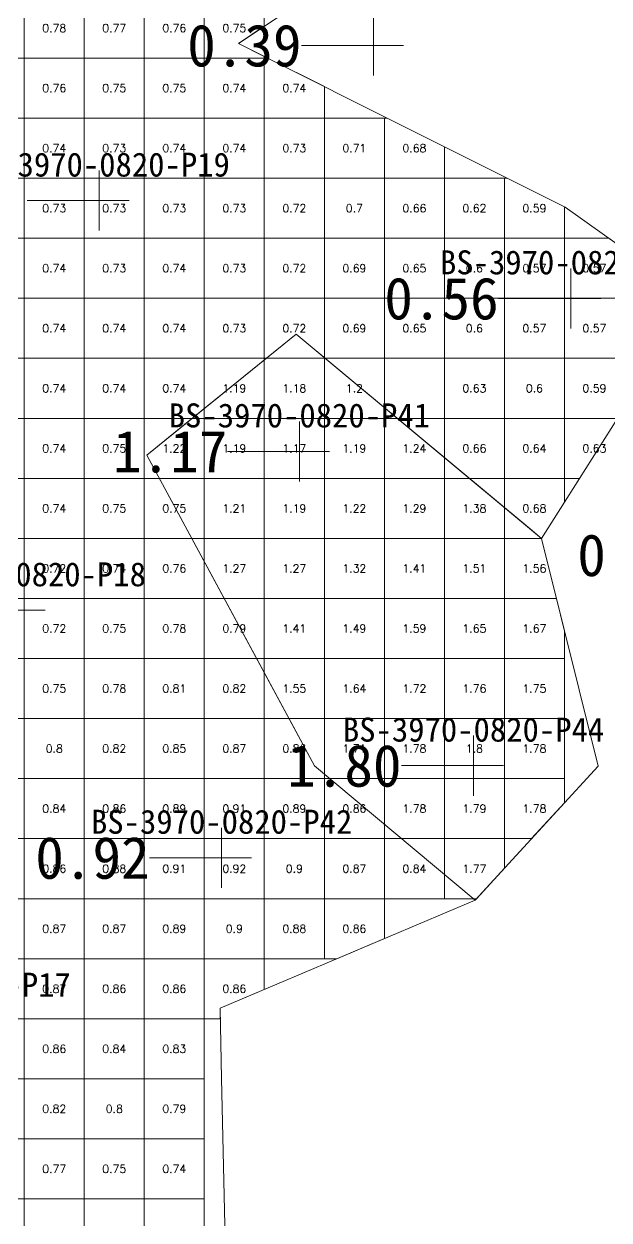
# Model space of a CAD drawing. Header units: inches. Extents: x 469961 to 470038, y 4349672 to 4349793.
# Drawn here: x 470008.45 to 470018.2, y 4349693.86 to 4349713.78 of the extents above; entities that cross this region are included whole.
import ezdxf
from ezdxf.enums import TextEntityAlignment as Align

# ---------------------------------------------------------------- set-up
doc = ezdxf.new("R2010")
doc.units = ezdxf.units.IN
doc.header["$MEASUREMENT"] = 0
for name, color, linetype, lineweight in [('0.500-1.000', 7, 'Continuous', 0), ('1.000-1.500', 7, 'Continuous', 0), ('孔口文字', 7, 'Continuous', 0), ('点', 7, 'Continuous', 0), ('爆区方格网', 7, 'Continuous', 0), ('线条', 7, 'Continuous', 0), ('钻孔', 7, 'Continuous', 0)]:
    doc.layers.add(name, color=color, linetype=linetype, lineweight=lineweight)
doc.styles.add('3dmine_textStyle_1', font='txt.shx', dxfattribs={"height": 1, "bigfont": 'gbcbig.shx'})
doc.styles.add('3dmine_textStyle_4', font='simsunb.ttf', dxfattribs={"height": 1})

msp = doc.modelspace()

# ---------------------------------------------------------------- hatches: boundary and pattern name
at = {"layer": '钻孔', "linetype": 'Continuous', "lineweight": 0, "true_color": 0x808080, "extrusion": (0, 1, 0)}
msp.add_hatch(color=8, dxfattribs=at).paths.add_polyline_path([(-470015.279, 3960.497), (-470014.279, 3960.497), (-470014.279, 3970.497), (-470015.279, 3970.497)], flags=0)
at = {"layer": '钻孔', "linetype": 'Continuous', "lineweight": 0, "true_color": 0x00ffff, "extrusion": (0, 1, 0)}
for points in [[(-470010.708, 3959.603), (-470009.708, 3959.603), (-470009.708, 3970.603), (-470010.708, 3970.603)], [(-470018.563, 3960.36), (-470017.563, 3960.36), (-470017.563, 3970.36), (-470018.563, 3970.36)], [(-470009.31, 3959.836), (-470008.31, 3959.836), (-470008.31, 3970.836), (-470009.31, 3970.836)], [(-470012.748, 3960.396), (-470011.748, 3960.396), (-470011.748, 3971.396), (-470012.748, 3971.396)]]:
    msp.add_hatch(color=4, dxfattribs=at).paths.add_polyline_path(points, flags=0)
at = {"layer": '钻孔', "linetype": 'Continuous', "lineweight": 0, "true_color": 0x0000ff, "extrusion": (0, 1, 0)}
msp.add_hatch(color=5, dxfattribs=at).paths.add_polyline_path([(-470014.043, 3959.711), (-470013.043, 3959.711), (-470013.043, 3970.711), (-470014.043, 3970.711)], flags=0)
at = {"layer": '钻孔', "linetype": 'Continuous', "lineweight": 0, "true_color": 0xff0000, "extrusion": (0, 1, 0)}
msp.add_hatch(color=1, dxfattribs=at).paths.add_polyline_path([(-470016.945, 3959.934), (-470015.945, 3959.934), (-470015.945, 3970.934), (-470016.945, 3970.934)], flags=0)

# ---------------------------------------------------------------- linework, layer by layer
at = {"layer": '0.500-1.000', "color": 4, "linetype": 'Continuous', "lineweight": 0, "true_color": 0x00ffff}
msp.add_lwpolyline([(470012.808, 4349720.244), (470009.242, 4349718.086), (470008.773, 4349717.802), (470011.111, 4349715.698), (470011.633, 4349715.573), (470014.264, 4349714.939), (470012.026, 4349713.451), (470014.129, 4349712.398), (470017.474, 4349710.723), (470019.607, 4349709.204), (470017.075, 4349705.209), (470013.291, 4349708.361), (470012.992, 4349708.609), (470011.015, 4349707.012), (470010.5, 4349706.596), (470012.084, 4349703.665), (470012.084, 4349703.665), (470013.297, 4349701.422), (470015.97, 4349699.182), (470011.722, 4349697.386), (470011.748, 4349696.216), (470011.825, 4349692.798)], dxfattribs=at)
at = {"layer": '1.000-1.500', "color": 5, "linetype": 'Continuous', "lineweight": 0, "true_color": 0x0000ff}
msp.add_lwpolyline([(470016.886, 4349705.367), (470017.075, 4349705.209), (470018.019, 4349701.418), (470015.97, 4349699.182), (470013.297, 4349701.422), (470012.484, 4349702.926), (470010.5, 4349706.596), (470012.992, 4349708.609), (470016.886, 4349705.367)], dxfattribs=at)
at = {"layer": '点', "color": 138, "linetype": 'Continuous', "lineweight": 0, "true_color": 0x004c4c}
for points, elevation in [([(470014.279, 4349712.919), (470014.279, 4349713.919)], 3970.497), ([(470014.779, 4349713.419), (470013.779, 4349713.419)], 3970.497), ([(470009.708, 4349710.335), (470009.708, 4349711.335)], 3970.603), ([(470010.208, 4349710.835), (470009.208, 4349710.835)], 3970.603), ([(470017.563, 4349708.706), (470017.563, 4349709.706)], 3970.36), ([(470018.063, 4349709.206), (470017.063, 4349709.206)], 3970.36), ([(470013.043, 4349706.157), (470013.043, 4349707.157)], 3970.711), ([(470013.543, 4349706.657), (470012.543, 4349706.657)], 3970.711), ([(470008.81, 4349704.011), (470007.81, 4349704.011)], 3970.836), ([(470015.945, 4349700.924), (470015.945, 4349701.924)], 3970.934), ([(470016.445, 4349701.424), (470015.445, 4349701.424)], 3970.934), ([(470011.748, 4349699.39), (470011.748, 4349700.39)], 3971.396), ([(470012.248, 4349699.89), (470011.248, 4349699.89)], 3971.396)]:
    msp.add_lwpolyline(points, dxfattribs=dict(at, elevation=elevation))
at = {"layer": '爆区方格网', "color": 4, "linetype": 'Continuous', "lineweight": 0, "true_color": 0x00ffff, "elevation": 3970.36}
for points in [[(470008.459, 4349713.208), (470007.459, 4349713.208), (470007.459, 4349714.208), (470008.459, 4349714.208), (470008.459, 4349713.208)], [(470009.459, 4349713.208), (470008.459, 4349713.208), (470008.459, 4349714.208), (470009.459, 4349714.208), (470009.459, 4349713.208)], [(470010.459, 4349713.208), (470009.459, 4349713.208), (470009.459, 4349714.208), (470010.459, 4349714.208), (470010.459, 4349713.208)], [(470011.459, 4349713.208), (470010.459, 4349713.208), (470010.459, 4349714.208), (470011.459, 4349714.208), (470011.459, 4349713.208)], [(470012.459, 4349713.739), (470012.026, 4349713.451), (470012.459, 4349713.234), (470012.459, 4349713.208), (470011.459, 4349713.208), (470011.459, 4349714.208), (470012.459, 4349714.208), (470012.459, 4349713.739)], [(470008.459, 4349712.208), (470007.459, 4349712.208), (470007.459, 4349713.208), (470008.459, 4349713.208), (470008.459, 4349712.208)], [(470009.459, 4349712.208), (470008.459, 4349712.208), (470008.459, 4349713.208), (470009.459, 4349713.208), (470009.459, 4349712.208)], [(470010.459, 4349712.208), (470009.459, 4349712.208), (470009.459, 4349713.208), (470010.459, 4349713.208), (470010.459, 4349712.208)], [(470011.459, 4349712.208), (470010.459, 4349712.208), (470010.459, 4349713.208), (470011.459, 4349713.208), (470011.459, 4349712.208)], [(470012.459, 4349712.208), (470011.459, 4349712.208), (470011.459, 4349713.208), (470012.459, 4349713.208), (470012.459, 4349712.208)], [(470013.459, 4349712.734), (470013.459, 4349712.208), (470012.459, 4349712.208), (470012.459, 4349713.208), (470012.512, 4349713.208), (470013.459, 4349712.734)], [(470008.459, 4349711.208), (470007.459, 4349711.208), (470007.459, 4349712.208), (470008.459, 4349712.208), (470008.459, 4349711.208)], [(470009.459, 4349711.208), (470008.459, 4349711.208), (470008.459, 4349712.208), (470009.459, 4349712.208), (470009.459, 4349711.208)], [(470010.459, 4349711.208), (470009.459, 4349711.208), (470009.459, 4349712.208), (470010.459, 4349712.208), (470010.459, 4349711.208)], [(470011.459, 4349711.208), (470010.459, 4349711.208), (470010.459, 4349712.208), (470011.459, 4349712.208), (470011.459, 4349711.208)], [(470012.459, 4349711.208), (470011.459, 4349711.208), (470011.459, 4349712.208), (470012.459, 4349712.208), (470012.459, 4349711.208)], [(470013.459, 4349711.208), (470012.459, 4349711.208), (470012.459, 4349712.208), (470013.459, 4349712.208), (470013.459, 4349711.208)], [(470014.459, 4349711.208), (470013.459, 4349711.208), (470013.459, 4349712.208), (470014.459, 4349712.208), (470014.459, 4349711.208)], [(470015.459, 4349711.732), (470015.459, 4349711.208), (470014.459, 4349711.208), (470014.459, 4349712.208), (470014.508, 4349712.208), (470015.459, 4349711.732)], [(470008.459, 4349710.208), (470007.459, 4349710.208), (470007.459, 4349711.208), (470008.459, 4349711.208), (470008.459, 4349710.208)], [(470009.459, 4349710.208), (470008.459, 4349710.208), (470008.459, 4349711.208), (470009.459, 4349711.208), (470009.459, 4349710.208)], [(470010.459, 4349710.208), (470009.459, 4349710.208), (470009.459, 4349711.208), (470010.459, 4349711.208), (470010.459, 4349710.208)], [(470011.459, 4349710.208), (470010.459, 4349710.208), (470010.459, 4349711.208), (470011.459, 4349711.208), (470011.459, 4349710.208)], [(470012.459, 4349710.208), (470011.459, 4349710.208), (470011.459, 4349711.208), (470012.459, 4349711.208), (470012.459, 4349710.208)], [(470013.459, 4349710.208), (470012.459, 4349710.208), (470012.459, 4349711.208), (470013.459, 4349711.208), (470013.459, 4349710.208)], [(470014.459, 4349710.208), (470013.459, 4349710.208), (470013.459, 4349711.208), (470014.459, 4349711.208), (470014.459, 4349710.208)], [(470015.459, 4349710.208), (470014.459, 4349710.208), (470014.459, 4349711.208), (470015.459, 4349711.208), (470015.459, 4349710.208)], [(470016.459, 4349710.208), (470015.459, 4349710.208), (470015.459, 4349711.208), (470016.459, 4349711.208), (470016.459, 4349710.208)], [(470017.459, 4349710.73), (470017.459, 4349710.208), (470016.459, 4349710.208), (470016.459, 4349711.208), (470016.505, 4349711.208), (470017.459, 4349710.73)], [(470008.459, 4349709.208), (470007.459, 4349709.208), (470007.459, 4349710.208), (470008.459, 4349710.208), (470008.459, 4349709.208)], [(470009.459, 4349709.208), (470008.459, 4349709.208), (470008.459, 4349710.208), (470009.459, 4349710.208), (470009.459, 4349709.208)], [(470010.459, 4349709.208), (470009.459, 4349709.208), (470009.459, 4349710.208), (470010.459, 4349710.208), (470010.459, 4349709.208)], [(470011.459, 4349709.208), (470010.459, 4349709.208), (470010.459, 4349710.208), (470011.459, 4349710.208), (470011.459, 4349709.208)], [(470012.459, 4349709.208), (470011.459, 4349709.208), (470011.459, 4349710.208), (470012.459, 4349710.208), (470012.459, 4349709.208)], [(470013.459, 4349709.208), (470012.459, 4349709.208), (470012.459, 4349710.208), (470013.459, 4349710.208), (470013.459, 4349709.208)], [(470014.459, 4349709.208), (470013.459, 4349709.208), (470013.459, 4349710.208), (470014.459, 4349710.208), (470014.459, 4349709.208)], [(470015.459, 4349709.208), (470014.459, 4349709.208), (470014.459, 4349710.208), (470015.459, 4349710.208), (470015.459, 4349709.208)], [(470016.459, 4349709.208), (470015.459, 4349709.208), (470015.459, 4349710.208), (470016.459, 4349710.208), (470016.459, 4349709.208)], [(470017.459, 4349709.208), (470016.459, 4349709.208), (470016.459, 4349710.208), (470017.459, 4349710.208), (470017.459, 4349709.208)], [(470018.459, 4349710.021), (470018.459, 4349709.208), (470017.459, 4349709.208), (470017.459, 4349710.208), (470018.196, 4349710.208), (470018.459, 4349710.021)], [(470008.459, 4349708.208), (470007.459, 4349708.208), (470007.459, 4349709.208), (470008.459, 4349709.208), (470008.459, 4349708.208)], [(470009.459, 4349708.208), (470008.459, 4349708.208), (470008.459, 4349709.208), (470009.459, 4349709.208), (470009.459, 4349708.208)], [(470010.459, 4349708.208), (470009.459, 4349708.208), (470009.459, 4349709.208), (470010.459, 4349709.208), (470010.459, 4349708.208)], [(470011.459, 4349708.208), (470010.459, 4349708.208), (470010.459, 4349709.208), (470011.459, 4349709.208), (470011.459, 4349708.208)], [(470012.459, 4349708.208), (470011.459, 4349708.208), (470011.459, 4349709.208), (470012.459, 4349709.208), (470012.459, 4349708.208)], [(470013.459, 4349708.208), (470012.459, 4349708.208), (470012.459, 4349709.208), (470013.459, 4349709.208), (470013.459, 4349708.208)], [(470014.459, 4349708.208), (470013.459, 4349708.208), (470013.459, 4349709.208), (470014.459, 4349709.208), (470014.459, 4349708.208)], [(470015.459, 4349708.208), (470014.459, 4349708.208), (470014.459, 4349709.208), (470015.459, 4349709.208), (470015.459, 4349708.208)], [(470016.459, 4349708.208), (470015.459, 4349708.208), (470015.459, 4349709.208), (470016.459, 4349709.208), (470016.459, 4349708.208)], [(470017.459, 4349708.208), (470016.459, 4349708.208), (470016.459, 4349709.208), (470017.459, 4349709.208), (470017.459, 4349708.208)], [(470018.459, 4349708.208), (470017.459, 4349708.208), (470017.459, 4349709.208), (470018.459, 4349709.208), (470018.459, 4349708.208)], [(470008.459, 4349707.208), (470007.459, 4349707.208), (470007.459, 4349708.208), (470008.459, 4349708.208), (470008.459, 4349707.208)], [(470009.459, 4349707.208), (470008.459, 4349707.208), (470008.459, 4349708.208), (470009.459, 4349708.208), (470009.459, 4349707.208)], [(470010.459, 4349707.208), (470009.459, 4349707.208), (470009.459, 4349708.208), (470010.459, 4349708.208), (470010.459, 4349707.208)], [(470011.459, 4349707.208), (470010.459, 4349707.208), (470010.459, 4349708.208), (470011.459, 4349708.208), (470011.459, 4349707.208)], [(470016.459, 4349707.208), (470015.459, 4349707.208), (470015.459, 4349708.208), (470016.459, 4349708.208), (470016.459, 4349707.208)], [(470017.459, 4349707.208), (470016.459, 4349707.208), (470016.459, 4349708.208), (470017.459, 4349708.208), (470017.459, 4349707.208)], [(470018.459, 4349707.393), (470018.342, 4349707.208), (470017.459, 4349707.208), (470017.459, 4349708.208), (470018.459, 4349708.208), (470018.459, 4349707.393)], [(470008.459, 4349706.208), (470007.459, 4349706.208), (470007.459, 4349707.208), (470008.459, 4349707.208), (470008.459, 4349706.208)], [(470009.459, 4349706.208), (470008.459, 4349706.208), (470008.459, 4349707.208), (470009.459, 4349707.208), (470009.459, 4349706.208)], [(470010.459, 4349706.208), (470009.459, 4349706.208), (470009.459, 4349707.208), (470010.459, 4349707.208), (470010.459, 4349706.208)], [(470016.459, 4349706.208), (470015.459, 4349706.208), (470015.459, 4349707.208), (470016.459, 4349707.208), (470016.459, 4349706.208)], [(470017.459, 4349706.208), (470016.459, 4349706.208), (470016.459, 4349707.208), (470017.459, 4349707.208), (470017.459, 4349706.208)], [(470017.708, 4349706.208), (470017.459, 4349706.208), (470017.459, 4349707.208), (470018.342, 4349707.208), (470017.708, 4349706.208)], [(470008.459, 4349705.208), (470007.459, 4349705.208), (470007.459, 4349706.208), (470008.459, 4349706.208), (470008.459, 4349705.208)], [(470009.459, 4349705.208), (470008.459, 4349705.208), (470008.459, 4349706.208), (470009.459, 4349706.208), (470009.459, 4349705.208)], [(470010.459, 4349705.208), (470009.459, 4349705.208), (470009.459, 4349706.208), (470010.459, 4349706.208), (470010.459, 4349705.208)], [(470011.459, 4349705.208), (470010.459, 4349705.208), (470010.459, 4349706.208), (470011.459, 4349706.208), (470011.459, 4349705.208)], [(470017.459, 4349705.815), (470017.075, 4349705.209), (470017.075, 4349705.208), (470016.459, 4349705.208), (470016.459, 4349706.208), (470017.459, 4349706.208), (470017.459, 4349705.815)], [(470008.459, 4349704.208), (470007.459, 4349704.208), (470007.459, 4349705.208), (470008.459, 4349705.208), (470008.459, 4349704.208)], [(470009.459, 4349704.208), (470008.459, 4349704.208), (470008.459, 4349705.208), (470009.459, 4349705.208), (470009.459, 4349704.208)], [(470010.459, 4349704.208), (470009.459, 4349704.208), (470009.459, 4349705.208), (470010.459, 4349705.208), (470010.459, 4349704.208)], [(470011.459, 4349704.208), (470010.459, 4349704.208), (470010.459, 4349705.208), (470011.459, 4349705.208), (470011.459, 4349704.208)], [(470008.459, 4349703.208), (470007.459, 4349703.208), (470007.459, 4349704.208), (470008.459, 4349704.208), (470008.459, 4349703.208)], [(470009.459, 4349703.208), (470008.459, 4349703.208), (470008.459, 4349704.208), (470009.459, 4349704.208), (470009.459, 4349703.208)], [(470010.459, 4349703.208), (470009.459, 4349703.208), (470009.459, 4349704.208), (470010.459, 4349704.208), (470010.459, 4349703.208)], [(470011.459, 4349703.208), (470010.459, 4349703.208), (470010.459, 4349704.208), (470011.459, 4349704.208), (470011.459, 4349703.208)], [(470012.459, 4349703.208), (470011.459, 4349703.208), (470011.459, 4349704.208), (470012.459, 4349704.208), (470012.459, 4349703.208)], [(470008.459, 4349702.208), (470007.459, 4349702.208), (470007.459, 4349703.208), (470008.459, 4349703.208), (470008.459, 4349702.208)], [(470009.459, 4349702.208), (470008.459, 4349702.208), (470008.459, 4349703.208), (470009.459, 4349703.208), (470009.459, 4349702.208)], [(470010.459, 4349702.208), (470009.459, 4349702.208), (470009.459, 4349703.208), (470010.459, 4349703.208), (470010.459, 4349702.208)], [(470011.459, 4349702.208), (470010.459, 4349702.208), (470010.459, 4349703.208), (470011.459, 4349703.208), (470011.459, 4349702.208)], [(470012.459, 4349702.208), (470011.459, 4349702.208), (470011.459, 4349703.208), (470012.459, 4349703.208), (470012.459, 4349702.208)], [(470008.459, 4349701.208), (470007.459, 4349701.208), (470007.459, 4349702.208), (470008.459, 4349702.208), (470008.459, 4349701.208)], [(470009.459, 4349701.208), (470008.459, 4349701.208), (470008.459, 4349702.208), (470009.459, 4349702.208), (470009.459, 4349701.208)], [(470010.459, 4349701.208), (470009.459, 4349701.208), (470009.459, 4349702.208), (470010.459, 4349702.208), (470010.459, 4349701.208)], [(470011.459, 4349701.208), (470010.459, 4349701.208), (470010.459, 4349702.208), (470011.459, 4349702.208), (470011.459, 4349701.208)], [(470012.459, 4349701.208), (470011.459, 4349701.208), (470011.459, 4349702.208), (470012.459, 4349702.208), (470012.459, 4349701.208)], [(470013.459, 4349701.208), (470012.459, 4349701.208), (470012.459, 4349702.208), (470013.459, 4349702.208), (470013.459, 4349701.208)], [(470008.459, 4349700.208), (470007.459, 4349700.208), (470007.459, 4349701.208), (470008.459, 4349701.208), (470008.459, 4349700.208)], [(470009.459, 4349700.208), (470008.459, 4349700.208), (470008.459, 4349701.208), (470009.459, 4349701.208), (470009.459, 4349700.208)], [(470010.459, 4349700.208), (470009.459, 4349700.208), (470009.459, 4349701.208), (470010.459, 4349701.208), (470010.459, 4349700.208)], [(470011.459, 4349700.208), (470010.459, 4349700.208), (470010.459, 4349701.208), (470011.459, 4349701.208), (470011.459, 4349700.208)], [(470012.459, 4349700.208), (470011.459, 4349700.208), (470011.459, 4349701.208), (470012.459, 4349701.208), (470012.459, 4349700.208)], [(470013.459, 4349700.208), (470012.459, 4349700.208), (470012.459, 4349701.208), (470013.459, 4349701.208), (470013.459, 4349700.208)], [(470014.459, 4349700.208), (470013.459, 4349700.208), (470013.459, 4349701.208), (470014.459, 4349701.208), (470014.459, 4349700.208)], [(470008.459, 4349699.208), (470007.459, 4349699.208), (470007.459, 4349700.208), (470008.459, 4349700.208), (470008.459, 4349699.208)], [(470009.459, 4349699.208), (470008.459, 4349699.208), (470008.459, 4349700.208), (470009.459, 4349700.208), (470009.459, 4349699.208)], [(470010.459, 4349699.208), (470009.459, 4349699.208), (470009.459, 4349700.208), (470010.459, 4349700.208), (470010.459, 4349699.208)], [(470011.459, 4349699.208), (470010.459, 4349699.208), (470010.459, 4349700.208), (470011.459, 4349700.208), (470011.459, 4349699.208)], [(470012.459, 4349699.208), (470011.459, 4349699.208), (470011.459, 4349700.208), (470012.459, 4349700.208), (470012.459, 4349699.208)], [(470013.459, 4349699.208), (470012.459, 4349699.208), (470012.459, 4349700.208), (470013.459, 4349700.208), (470013.459, 4349699.208)], [(470014.459, 4349699.208), (470013.459, 4349699.208), (470013.459, 4349700.208), (470014.459, 4349700.208), (470014.459, 4349699.208)], [(470015.459, 4349699.208), (470014.459, 4349699.208), (470014.459, 4349700.208), (470015.459, 4349700.208), (470015.459, 4349699.208)], [(470008.459, 4349698.208), (470007.459, 4349698.208), (470007.459, 4349699.208), (470008.459, 4349699.208), (470008.459, 4349698.208)], [(470009.459, 4349698.208), (470008.459, 4349698.208), (470008.459, 4349699.208), (470009.459, 4349699.208), (470009.459, 4349698.208)], [(470010.459, 4349698.208), (470009.459, 4349698.208), (470009.459, 4349699.208), (470010.459, 4349699.208), (470010.459, 4349698.208)], [(470011.459, 4349698.208), (470010.459, 4349698.208), (470010.459, 4349699.208), (470011.459, 4349699.208), (470011.459, 4349698.208)], [(470012.459, 4349698.208), (470011.459, 4349698.208), (470011.459, 4349699.208), (470012.459, 4349699.208), (470012.459, 4349698.208)], [(470013.459, 4349698.208), (470012.459, 4349698.208), (470012.459, 4349699.208), (470013.459, 4349699.208), (470013.459, 4349698.208)], [(470014.459, 4349698.543), (470013.667, 4349698.208), (470013.459, 4349698.208), (470013.459, 4349699.208), (470014.459, 4349699.208), (470014.459, 4349698.543)], [(470008.459, 4349697.208), (470007.459, 4349697.208), (470007.459, 4349698.208), (470008.459, 4349698.208), (470008.459, 4349697.208)], [(470009.459, 4349697.208), (470008.459, 4349697.208), (470008.459, 4349698.208), (470009.459, 4349698.208), (470009.459, 4349697.208)], [(470010.459, 4349697.208), (470009.459, 4349697.208), (470009.459, 4349698.208), (470010.459, 4349698.208), (470010.459, 4349697.208)], [(470011.459, 4349697.208), (470010.459, 4349697.208), (470010.459, 4349698.208), (470011.459, 4349698.208), (470011.459, 4349697.208)], [(470012.459, 4349697.697), (470011.722, 4349697.386), (470011.726, 4349697.208), (470011.459, 4349697.208), (470011.459, 4349698.208), (470012.459, 4349698.208), (470012.459, 4349697.697)], [(470008.459, 4349696.208), (470007.459, 4349696.208), (470007.459, 4349697.208), (470008.459, 4349697.208), (470008.459, 4349696.208)], [(470009.459, 4349696.208), (470008.459, 4349696.208), (470008.459, 4349697.208), (470009.459, 4349697.208), (470009.459, 4349696.208)], [(470010.459, 4349696.208), (470009.459, 4349696.208), (470009.459, 4349697.208), (470010.459, 4349697.208), (470010.459, 4349696.208)], [(470011.459, 4349696.208), (470010.459, 4349696.208), (470010.459, 4349697.208), (470011.459, 4349697.208), (470011.459, 4349696.208)], [(470008.459, 4349695.208), (470007.459, 4349695.208), (470007.459, 4349696.208), (470008.459, 4349696.208), (470008.459, 4349695.208)], [(470009.459, 4349695.208), (470008.459, 4349695.208), (470008.459, 4349696.208), (470009.459, 4349696.208), (470009.459, 4349695.208)], [(470010.459, 4349695.208), (470009.459, 4349695.208), (470009.459, 4349696.208), (470010.459, 4349696.208), (470010.459, 4349695.208)], [(470011.459, 4349695.208), (470010.459, 4349695.208), (470010.459, 4349696.208), (470011.459, 4349696.208), (470011.459, 4349695.208)], [(470008.459, 4349694.208), (470007.459, 4349694.208), (470007.459, 4349695.208), (470008.459, 4349695.208), (470008.459, 4349694.208)], [(470009.459, 4349694.208), (470008.459, 4349694.208), (470008.459, 4349695.208), (470009.459, 4349695.208), (470009.459, 4349694.208)], [(470010.459, 4349694.208), (470009.459, 4349694.208), (470009.459, 4349695.208), (470010.459, 4349695.208), (470010.459, 4349694.208)], [(470011.459, 4349694.208), (470010.459, 4349694.208), (470010.459, 4349695.208), (470011.459, 4349695.208), (470011.459, 4349694.208)], [(470008.459, 4349693.208), (470007.459, 4349693.208), (470007.459, 4349694.208), (470008.459, 4349694.208), (470008.459, 4349693.208)], [(470009.459, 4349693.208), (470008.459, 4349693.208), (470008.459, 4349694.208), (470009.459, 4349694.208), (470009.459, 4349693.208)], [(470010.459, 4349693.208), (470009.459, 4349693.208), (470009.459, 4349694.208), (470010.459, 4349694.208), (470010.459, 4349693.208)], [(470011.459, 4349693.208), (470010.459, 4349693.208), (470010.459, 4349694.208), (470011.459, 4349694.208), (470011.459, 4349693.208)]]:
    msp.add_lwpolyline(points, dxfattribs=at)
at = {"layer": '爆区方格网', "color": 5, "linetype": 'Continuous', "lineweight": 0, "true_color": 0x0000ff, "elevation": 3970.934}
for points in [[(470012.459, 4349707.208), (470011.459, 4349707.208), (470011.459, 4349708.208), (470012.459, 4349708.208), (470012.459, 4349707.208)], [(470013.459, 4349707.208), (470012.459, 4349707.208), (470012.459, 4349708.208), (470013.459, 4349708.208), (470013.459, 4349707.208)], [(470014.459, 4349707.208), (470013.459, 4349707.208), (470013.459, 4349708.208), (470014.459, 4349708.208), (470014.459, 4349707.208)], [(470011.459, 4349706.208), (470010.459, 4349706.208), (470010.459, 4349707.208), (470011.459, 4349707.208), (470011.459, 4349706.208)], [(470012.459, 4349706.208), (470011.459, 4349706.208), (470011.459, 4349707.208), (470012.459, 4349707.208), (470012.459, 4349706.208)], [(470013.459, 4349706.208), (470012.459, 4349706.208), (470012.459, 4349707.208), (470013.459, 4349707.208), (470013.459, 4349706.208)], [(470014.459, 4349706.208), (470013.459, 4349706.208), (470013.459, 4349707.208), (470014.459, 4349707.208), (470014.459, 4349706.208)], [(470015.459, 4349706.208), (470014.459, 4349706.208), (470014.459, 4349707.208), (470015.459, 4349707.208), (470015.459, 4349706.208)], [(470012.459, 4349705.208), (470011.459, 4349705.208), (470011.459, 4349706.208), (470012.459, 4349706.208), (470012.459, 4349705.208)], [(470013.459, 4349705.208), (470012.459, 4349705.208), (470012.459, 4349706.208), (470013.459, 4349706.208), (470013.459, 4349705.208)], [(470014.459, 4349705.208), (470013.459, 4349705.208), (470013.459, 4349706.208), (470014.459, 4349706.208), (470014.459, 4349705.208)], [(470015.459, 4349705.208), (470014.459, 4349705.208), (470014.459, 4349706.208), (470015.459, 4349706.208), (470015.459, 4349705.208)], [(470016.459, 4349705.208), (470015.459, 4349705.208), (470015.459, 4349706.208), (470016.459, 4349706.208), (470016.459, 4349705.208)], [(470012.459, 4349704.208), (470011.459, 4349704.208), (470011.459, 4349705.208), (470012.459, 4349705.208), (470012.459, 4349704.208)], [(470013.459, 4349704.208), (470012.459, 4349704.208), (470012.459, 4349705.208), (470013.459, 4349705.208), (470013.459, 4349704.208)], [(470014.459, 4349704.208), (470013.459, 4349704.208), (470013.459, 4349705.208), (470014.459, 4349705.208), (470014.459, 4349704.208)], [(470015.459, 4349704.208), (470014.459, 4349704.208), (470014.459, 4349705.208), (470015.459, 4349705.208), (470015.459, 4349704.208)], [(470016.459, 4349704.208), (470015.459, 4349704.208), (470015.459, 4349705.208), (470016.459, 4349705.208), (470016.459, 4349704.208)], [(470017.325, 4349704.208), (470016.459, 4349704.208), (470016.459, 4349705.208), (470017.075, 4349705.208), (470017.325, 4349704.208)], [(470013.459, 4349703.208), (470012.459, 4349703.208), (470012.459, 4349704.208), (470013.459, 4349704.208), (470013.459, 4349703.208)], [(470014.459, 4349703.208), (470013.459, 4349703.208), (470013.459, 4349704.208), (470014.459, 4349704.208), (470014.459, 4349703.208)], [(470015.459, 4349703.208), (470014.459, 4349703.208), (470014.459, 4349704.208), (470015.459, 4349704.208), (470015.459, 4349703.208)], [(470016.459, 4349703.208), (470015.459, 4349703.208), (470015.459, 4349704.208), (470016.459, 4349704.208), (470016.459, 4349703.208)], [(470017.459, 4349703.668), (470017.459, 4349703.208), (470016.459, 4349703.208), (470016.459, 4349704.208), (470017.325, 4349704.208), (470017.459, 4349703.668)], [(470013.459, 4349702.208), (470012.459, 4349702.208), (470012.459, 4349703.208), (470013.459, 4349703.208), (470013.459, 4349702.208)], [(470014.459, 4349702.208), (470013.459, 4349702.208), (470013.459, 4349703.208), (470014.459, 4349703.208), (470014.459, 4349702.208)], [(470015.459, 4349702.208), (470014.459, 4349702.208), (470014.459, 4349703.208), (470015.459, 4349703.208), (470015.459, 4349702.208)], [(470016.459, 4349702.208), (470015.459, 4349702.208), (470015.459, 4349703.208), (470016.459, 4349703.208), (470016.459, 4349702.208)], [(470017.459, 4349702.208), (470016.459, 4349702.208), (470016.459, 4349703.208), (470017.459, 4349703.208), (470017.459, 4349702.208)], [(470014.459, 4349701.208), (470013.459, 4349701.208), (470013.459, 4349702.208), (470014.459, 4349702.208), (470014.459, 4349701.208)], [(470015.459, 4349701.208), (470014.459, 4349701.208), (470014.459, 4349702.208), (470015.459, 4349702.208), (470015.459, 4349701.208)], [(470016.459, 4349701.208), (470015.459, 4349701.208), (470015.459, 4349702.208), (470016.459, 4349702.208), (470016.459, 4349701.208)], [(470017.459, 4349701.208), (470016.459, 4349701.208), (470016.459, 4349702.208), (470017.459, 4349702.208), (470017.459, 4349701.208)], [(470015.459, 4349700.208), (470014.459, 4349700.208), (470014.459, 4349701.208), (470015.459, 4349701.208), (470015.459, 4349700.208)], [(470016.459, 4349700.208), (470015.459, 4349700.208), (470015.459, 4349701.208), (470016.459, 4349701.208), (470016.459, 4349700.208)], [(470017.459, 4349700.806), (470016.911, 4349700.208), (470016.459, 4349700.208), (470016.459, 4349701.208), (470017.459, 4349701.208), (470017.459, 4349700.806)], [(470016.459, 4349699.715), (470015.995, 4349699.208), (470015.459, 4349699.208), (470015.459, 4349700.208), (470016.459, 4349700.208), (470016.459, 4349699.715)]]:
    msp.add_lwpolyline(points, dxfattribs=at)
at = {"layer": '线条', "color": 138, "linetype": 'Continuous', "lineweight": 0, "true_color": 0x004c4c}
for points, elevation in [([(470014.279, 4349713.419), (470014.279, 4349713.419), (470014.279, 4349713.419)], 3970.497), ([(470009.708, 4349710.835), (470009.708, 4349710.835), (470009.708, 4349710.835)], 3970.603), ([(470017.563, 4349709.206), (470017.563, 4349709.206), (470017.563, 4349709.206)], 3970.36), ([(470013.043, 4349706.657), (470013.043, 4349706.657), (470013.043, 4349706.657)], 3970.711), ([(470015.945, 4349701.424), (470015.945, 4349701.424), (470015.945, 4349701.424)], 3970.934), ([(470011.748, 4349699.89), (470011.748, 4349699.89), (470011.748, 4349699.89)], 3971.396)]:
    msp.add_lwpolyline(points, dxfattribs=dict(at, elevation=elevation))
at = {"layer": '钻孔', "color": 8, "linetype": 'Continuous', "lineweight": 0, "true_color": 0x808080}
for elevation in [3970.497, 3960.497]:
    msp.add_lwpolyline([(470014.279, 4349713.419), (470013.079, 4349713.419)], dxfattribs=dict(at, elevation=elevation))
at = {"layer": '钻孔', "color": 4, "linetype": 'Continuous', "lineweight": 0, "true_color": 0x00ffff}
for points, elevation in [([(470009.708, 4349710.835), (470008.508, 4349710.835)], 3970.603), ([(470009.708, 4349710.835), (470008.508, 4349710.835)], 3959.603), ([(470017.563, 4349709.206), (470016.363, 4349709.206)], 3970.36), ([(470017.563, 4349709.206), (470016.363, 4349709.206)], 3960.36), ([(470011.748, 4349699.89), (470010.548, 4349699.89)], 3971.396), ([(470011.748, 4349699.89), (470010.548, 4349699.89)], 3960.396)]:
    msp.add_lwpolyline(points, dxfattribs=dict(at, elevation=elevation))
at = {"layer": '钻孔', "color": 5, "linetype": 'Continuous', "lineweight": 0, "true_color": 0x0000ff}
for elevation in [3970.711, 3959.711]:
    msp.add_lwpolyline([(470013.043, 4349706.657), (470011.843, 4349706.657)], dxfattribs=dict(at, elevation=elevation))
at = {"layer": '钻孔', "color": 1, "linetype": 'Continuous', "lineweight": 0, "true_color": 0xff0000}
for elevation in [3970.934, 3959.934]:
    msp.add_lwpolyline([(470015.945, 4349701.424), (470014.745, 4349701.424)], dxfattribs=dict(at, elevation=elevation))

# ---------------------------------------------------------------- texts
at = {"color": 4, "linetype": 'Continuous', "lineweight": 0, "true_color": 0x00ffff, "style": '3dmine_textStyle_1'}
for s, p in [('0.78', (470008.959, 4349713.708, 3970.36)), ('0.77', (470009.959, 4349713.708, 3970.36)), ('0.76', (470010.959, 4349713.708, 3970.36)), ('0.75', (470011.959, 4349713.708, 3970.36)), ('0.76', (470008.959, 4349712.708, 3970.36)), ('0.75', (470009.959, 4349712.708, 3970.36)), ('0.75', (470010.959, 4349712.708, 3970.36)), ('0.74', (470011.959, 4349712.708, 3970.36)), ('0.74', (470012.959, 4349712.708, 3970.36)), ('0.74', (470008.959, 4349711.708, 3970.36)), ('0.73', (470009.959, 4349711.708, 3970.36)), ('0.74', (470010.959, 4349711.708, 3970.36)), ('0.74', (470011.959, 4349711.708, 3970.36)), ('0.73', (470012.959, 4349711.708, 3970.36)), ('0.71', (470013.959, 4349711.708, 3970.36)), ('0.68', (470014.959, 4349711.708, 3970.36)), ('0.73', (470008.959, 4349710.708, 3970.36)), ('0.73', (470009.959, 4349710.708, 3970.36)), ('0.73', (470010.959, 4349710.708, 3970.36)), ('0.73', (470011.959, 4349710.708, 3970.36)), ('0.72', (470012.959, 4349710.708, 3970.36)), ('0.7', (470013.959, 4349710.708, 3970.36)), ('0.66', (470014.959, 4349710.708, 3970.36)), ('0.62', (470015.959, 4349710.708, 3970.36)), ('0.59', (470016.959, 4349710.708, 3970.36)), ('0.74', (470008.959, 4349709.708, 3970.36)), ('0.73', (470009.959, 4349709.708, 3970.36)), ('0.74', (470010.959, 4349709.708, 3970.36)), ('0.73', (470011.959, 4349709.708, 3970.36)), ('0.72', (470012.959, 4349709.708, 3970.36)), ('0.69', (470013.959, 4349709.708, 3970.36)), ('0.65', (470014.959, 4349709.708, 3970.36)), ('0.6', (470015.959, 4349709.708, 3970.36)), ('0.57', (470016.959, 4349709.708, 3970.36)), ('0.57', (470017.959, 4349709.708, 3970.36)), ('0.74', (470008.959, 4349708.708, 3970.36)), ('0.74', (470009.959, 4349708.708, 3970.36)), ('0.74', (470010.959, 4349708.708, 3970.36)), ('0.73', (470011.959, 4349708.708, 3970.36)), ('0.72', (470012.959, 4349708.708, 3970.36)), ('0.69', (470013.959, 4349708.708, 3970.36)), ('0.65', (470014.959, 4349708.708, 3970.36)), ('0.6', (470015.959, 4349708.708, 3970.36)), ('0.57', (470016.959, 4349708.708, 3970.36)), ('0.57', (470017.959, 4349708.708, 3970.36)), ('0.74', (470008.959, 4349707.708, 3970.36)), ('0.74', (470009.959, 4349707.708, 3970.36)), ('0.74', (470010.959, 4349707.708, 3970.36)), ('0.63', (470015.959, 4349707.708, 3970.36)), ('0.6', (470016.959, 4349707.708, 3970.36)), ('0.59', (470017.959, 4349707.708, 3970.36)), ('0.74', (470008.959, 4349706.708, 3970.36)), ('0.75', (470009.959, 4349706.708, 3970.36)), ('0.66', (470015.959, 4349706.708, 3970.36)), ('0.64', (470016.959, 4349706.708, 3970.36)), ('0.63', (470017.959, 4349706.708, 3970.36)), ('0.74', (470008.959, 4349705.708, 3970.36)), ('0.75', (470009.959, 4349705.708, 3970.36)), ('0.75', (470010.959, 4349705.708, 3970.36)), ('0.68', (470016.959, 4349705.708, 3970.36)), ('0.72', (470008.959, 4349704.708, 3970.36)), ('0.74', (470009.959, 4349704.708, 3970.36)), ('0.76', (470010.959, 4349704.708, 3970.36)), ('0.72', (470008.959, 4349703.708, 3970.36)), ('0.75', (470009.959, 4349703.708, 3970.36)), ('0.78', (470010.959, 4349703.708, 3970.36)), ('0.79', (470011.959, 4349703.708, 3970.36)), ('0.75', (470008.959, 4349702.708, 3970.36)), ('0.78', (470009.959, 4349702.708, 3970.36)), ('0.81', (470010.959, 4349702.708, 3970.36)), ('0.82', (470011.959, 4349702.708, 3970.36)), ('0.8', (470008.959, 4349701.708, 3970.36)), ('0.82', (470009.959, 4349701.708, 3970.36)), ('0.85', (470010.959, 4349701.708, 3970.36)), ('0.87', (470011.959, 4349701.708, 3970.36)), ('0.86', (470012.959, 4349701.708, 3970.36)), ('0.84', (470008.959, 4349700.708, 3970.36)), ('0.86', (470009.959, 4349700.708, 3970.36)), ('0.89', (470010.959, 4349700.708, 3970.36)), ('0.91', (470011.959, 4349700.708, 3970.36)), ('0.89', (470012.959, 4349700.708, 3970.36)), ('0.86', (470013.959, 4349700.708, 3970.36)), ('0.86', (470008.959, 4349699.708, 3970.36)), ('0.88', (470009.959, 4349699.708, 3970.36)), ('0.91', (470010.959, 4349699.708, 3970.36)), ('0.92', (470011.959, 4349699.708, 3970.36)), ('0.9', (470012.959, 4349699.708, 3970.36)), ('0.87', (470013.959, 4349699.708, 3970.36)), ('0.84', (470014.959, 4349699.708, 3970.36)), ('0.87', (470008.959, 4349698.708, 3970.36)), ('0.87', (470009.959, 4349698.708, 3970.36)), ('0.89', (470010.959, 4349698.708, 3970.36)), ('0.9', (470011.959, 4349698.708, 3970.36)), ('0.88', (470012.959, 4349698.708, 3970.36)), ('0.86', (470013.959, 4349698.708, 3970.36)), ('0.87', (470008.959, 4349697.708, 3970.36)), ('0.86', (470009.959, 4349697.708, 3970.36)), ('0.86', (470010.959, 4349697.708, 3970.36)), ('0.86', (470011.959, 4349697.708, 3970.36)), ('0.86', (470008.959, 4349696.708, 3970.36)), ('0.84', (470009.959, 4349696.708, 3970.36)), ('0.83', (470010.959, 4349696.708, 3970.36)), ('0.82', (470008.959, 4349695.708, 3970.36)), ('0.8', (470009.959, 4349695.708, 3970.36)), ('0.79', (470010.959, 4349695.708, 3970.36)), ('0.77', (470008.959, 4349694.708, 3970.36)), ('0.75', (470009.959, 4349694.708, 3970.36)), ('0.74', (470010.959, 4349694.708, 3970.36))]:
    msp.add_text(s, height=0.1333, dxfattribs=at).set_placement(p, align=Align.MIDDLE_CENTER)
at = {"color": 5, "linetype": 'Continuous', "lineweight": 0, "true_color": 0x0000ff, "style": '3dmine_textStyle_1'}
for s, p in [('1.19', (470011.959, 4349707.708, 3970.934)), ('1.18', (470012.959, 4349707.708, 3970.934)), ('1.2', (470013.959, 4349707.708, 3970.934)), ('1.22', (470010.959, 4349706.708, 3970.934)), ('1.19', (470011.959, 4349706.708, 3970.934)), ('1.17', (470012.959, 4349706.708, 3970.934)), ('1.19', (470013.959, 4349706.708, 3970.934)), ('1.24', (470014.959, 4349706.708, 3970.934)), ('1.21', (470011.959, 4349705.708, 3970.934)), ('1.19', (470012.959, 4349705.708, 3970.934)), ('1.22', (470013.959, 4349705.708, 3970.934)), ('1.29', (470014.959, 4349705.708, 3970.934)), ('1.38', (470015.959, 4349705.708, 3970.934)), ('1.27', (470011.959, 4349704.708, 3970.934)), ('1.27', (470012.959, 4349704.708, 3970.934)), ('1.32', (470013.959, 4349704.708, 3970.934)), ('1.41', (470014.959, 4349704.708, 3970.934)), ('1.51', (470015.959, 4349704.708, 3970.934)), ('1.56', (470016.959, 4349704.708, 3970.934)), ('1.41', (470012.959, 4349703.708, 3970.934)), ('1.49', (470013.959, 4349703.708, 3970.934)), ('1.59', (470014.959, 4349703.708, 3970.934)), ('1.65', (470015.959, 4349703.708, 3970.934)), ('1.67', (470016.959, 4349703.708, 3970.934)), ('1.55', (470012.959, 4349702.708, 3970.934)), ('1.64', (470013.959, 4349702.708, 3970.934)), ('1.72', (470014.959, 4349702.708, 3970.934)), ('1.76', (470015.959, 4349702.708, 3970.934)), ('1.75', (470016.959, 4349702.708, 3970.934)), ('1.71', (470013.959, 4349701.708, 3970.934)), ('1.78', (470014.959, 4349701.708, 3970.934)), ('1.8', (470015.959, 4349701.708, 3970.934)), ('1.78', (470016.959, 4349701.708, 3970.934)), ('1.78', (470014.959, 4349700.708, 3970.934)), ('1.79', (470015.959, 4349700.708, 3970.934)), ('1.78', (470016.959, 4349700.708, 3970.934)), ('1.77', (470015.959, 4349699.708, 3970.934))]:
    msp.add_text(s, height=0.1333, dxfattribs=at).set_placement(p, align=Align.MIDDLE_CENTER)
at = {"layer": '孔口文字', "color": 138, "linetype": 'Continuous', "lineweight": 0, "true_color": 0x004c4c, "style": '3dmine_textStyle_4'}
for s, p in [('BS-3970-0820-P19', (470009.708, 4349711.235, 3970.603)), ('BS-3970-0820-P45', (470017.563, 4349709.606, 3970.36)), ('BS-3970-0820-P41', (470013.043, 4349707.057, 3970.711)), ('BS-3970-0820-P18', (470008.31, 4349704.411, 3970.836)), ('BS-3970-0820-P44', (470015.945, 4349701.824, 3970.934)), ('BS-3970-0820-P42', (470011.748, 4349700.29, 3971.396)), ('BS-3970-0820-P17', (470007.058, 4349697.576, 3971.089))]:
    msp.add_text(s, height=0.4, dxfattribs=at).set_placement(p, align=Align.CENTER)
at = {"layer": '钻孔', "color": 8, "linetype": 'Continuous', "lineweight": 0, "true_color": 0x808080, "style": '3dmine_textStyle_4'}
for s, p in [('0.39', (470013.079, 4349713.419, 3970.497)), ('0.37', (470019.578, 4349704.931, 3970.791))]:
    msp.add_text(s, height=0.7, dxfattribs=at).set_placement(p, align=Align.MIDDLE_RIGHT)
at = {"layer": '钻孔', "color": 4, "linetype": 'Continuous', "lineweight": 0, "true_color": 0x00ffff, "style": '3dmine_textStyle_4'}
for s, p in [('0.56', (470016.363, 4349709.206, 3970.36)), ('0.92', (470010.548, 4349699.89, 3971.396))]:
    msp.add_text(s, height=0.7, dxfattribs=at).set_placement(p, align=Align.MIDDLE_RIGHT)
at = {"layer": '钻孔', "color": 5, "linetype": 'Continuous', "lineweight": 0, "true_color": 0x0000ff, "style": '3dmine_textStyle_4'}
msp.add_text('1.17', height=0.7, dxfattribs=at).set_placement((470011.843, 4349706.657, 3970.711), align=Align.MIDDLE_RIGHT)
at = {"layer": '钻孔', "color": 1, "linetype": 'Continuous', "lineweight": 0, "true_color": 0xff0000, "style": '3dmine_textStyle_4'}
msp.add_text('1.80', height=0.7, dxfattribs=at).set_placement((470014.745, 4349701.424, 3970.934), align=Align.MIDDLE_RIGHT)

doc.saveas('drawing.dxf')
